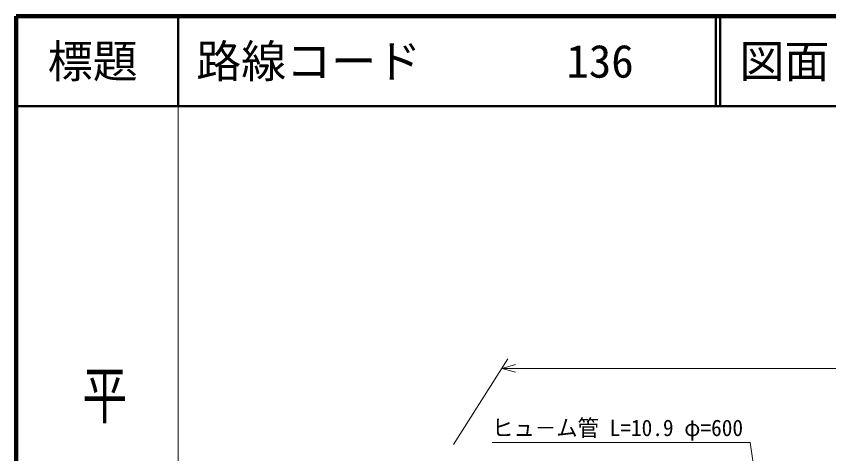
# Model space of a CAD drawing. Units: millimetres, scale not verified. Extents: x 40000 to 680000, y 20000 to 380000.
# Drawn here: x 40000 to 130301, y 331334 to 380000 of the extents above; entities that cross this region are included whole.
import ezdxf
from ezdxf.enums import TextEntityAlignment as Align

# ---------------------------------------------------------------- set-up
doc = ezdxf.new("R2010")
doc.units = ezdxf.units.MM
doc.header["$LTSCALE"] = 1000
for name, color, linetype, lineweight in [('M-STR-HTXT', 7, 'Continuous', 13), ('M-TTL', 2, 'Continuous', 140), ('M-TTL-BAND', 7, 'Continuous', 13), ('M-TTL-LINE', 7, 'Continuous', 50)]:
    doc.layers.add(name, color=color, linetype=linetype, lineweight=lineweight)
doc.layers.add('M-TTL-TXT', color=7, linetype='Continuous')
doc.styles.add('@ＭＳ ゴシック', font='')
doc.styles.add('ＭＳ ゴシック', font='')
doc.styles.get('@ＭＳ ゴシック').set_extended_font_data('@MS Gothic')
doc.styles.get('ＭＳ ゴシック').set_extended_font_data('MS Gothic')

msp = doc.modelspace()

# ---------------------------------------------------------------- linework, layer by layer
at = {"layer": 'M-STR-HTXT'}
for p, q in [((88609, 332346), (94652, 341877)), ((93985, 340825), (95485, 341245)), ((95485, 340405), (93985, 340825)), ((93985, 340825), (241154, 340825)), ((121571, 332602), (92888, 332602)), ((128155, 287682), (121571, 332602))]:
    msp.add_line(p, q, dxfattribs=at)
at = {"layer": 'M-TTL'}
for p, q in [((40000, 380000), (40000, 20000)), ((680000, 380000), (40000, 380000))]:
    msp.add_line(p, q, dxfattribs=at)
at = {"layer": 'M-TTL-BAND'}
msp.add_line((58000, 370000), (58000, 20000), dxfattribs=at)
at = {"layer": 'M-TTL-LINE'}
for p, q in [((58000, 380000), (58000, 370000)), ((117750, 380000), (117750, 370000)), ((118250, 380000), (118250, 370000)), ((40000, 370000), (680000, 370000))]:
    msp.add_line(p, q, dxfattribs=at)

# ---------------------------------------------------------------- texts
at = {"layer": 'M-STR-HTXT', "style": 'ＭＳ ゴシック', "width": 0.95}
msp.add_text('ヒュ－ム管 L=10.9 φ=600', height=1833, dxfattribs=at).set_placement((92888, 332750), align=Align.BOTTOM_LEFT)
at = {"layer": 'M-TTL-BAND', "style": '@ＭＳ ゴシック', "width": 1.4}
msp.add_text('平  面  図', height=3666, rotation=270, dxfattribs=at).set_placement((49777, 306475), align=Align.MIDDLE_RIGHT)
at = {"layer": 'M-TTL-TXT', "style": 'ＭＳ ゴシック'}
msp.add_text('標題', height=3666, dxfattribs=at).set_placement((48500, 375000), align=Align.MIDDLE_CENTER)
for s, p in [('路線コード', (60000, 375000)), ('136', (101142, 375000)), ('図面コード', (120380, 375000))]:
    msp.add_text(s, height=3666, dxfattribs=at).set_placement(p, align=Align.MIDDLE_LEFT)

doc.saveas('drawing.dxf')
